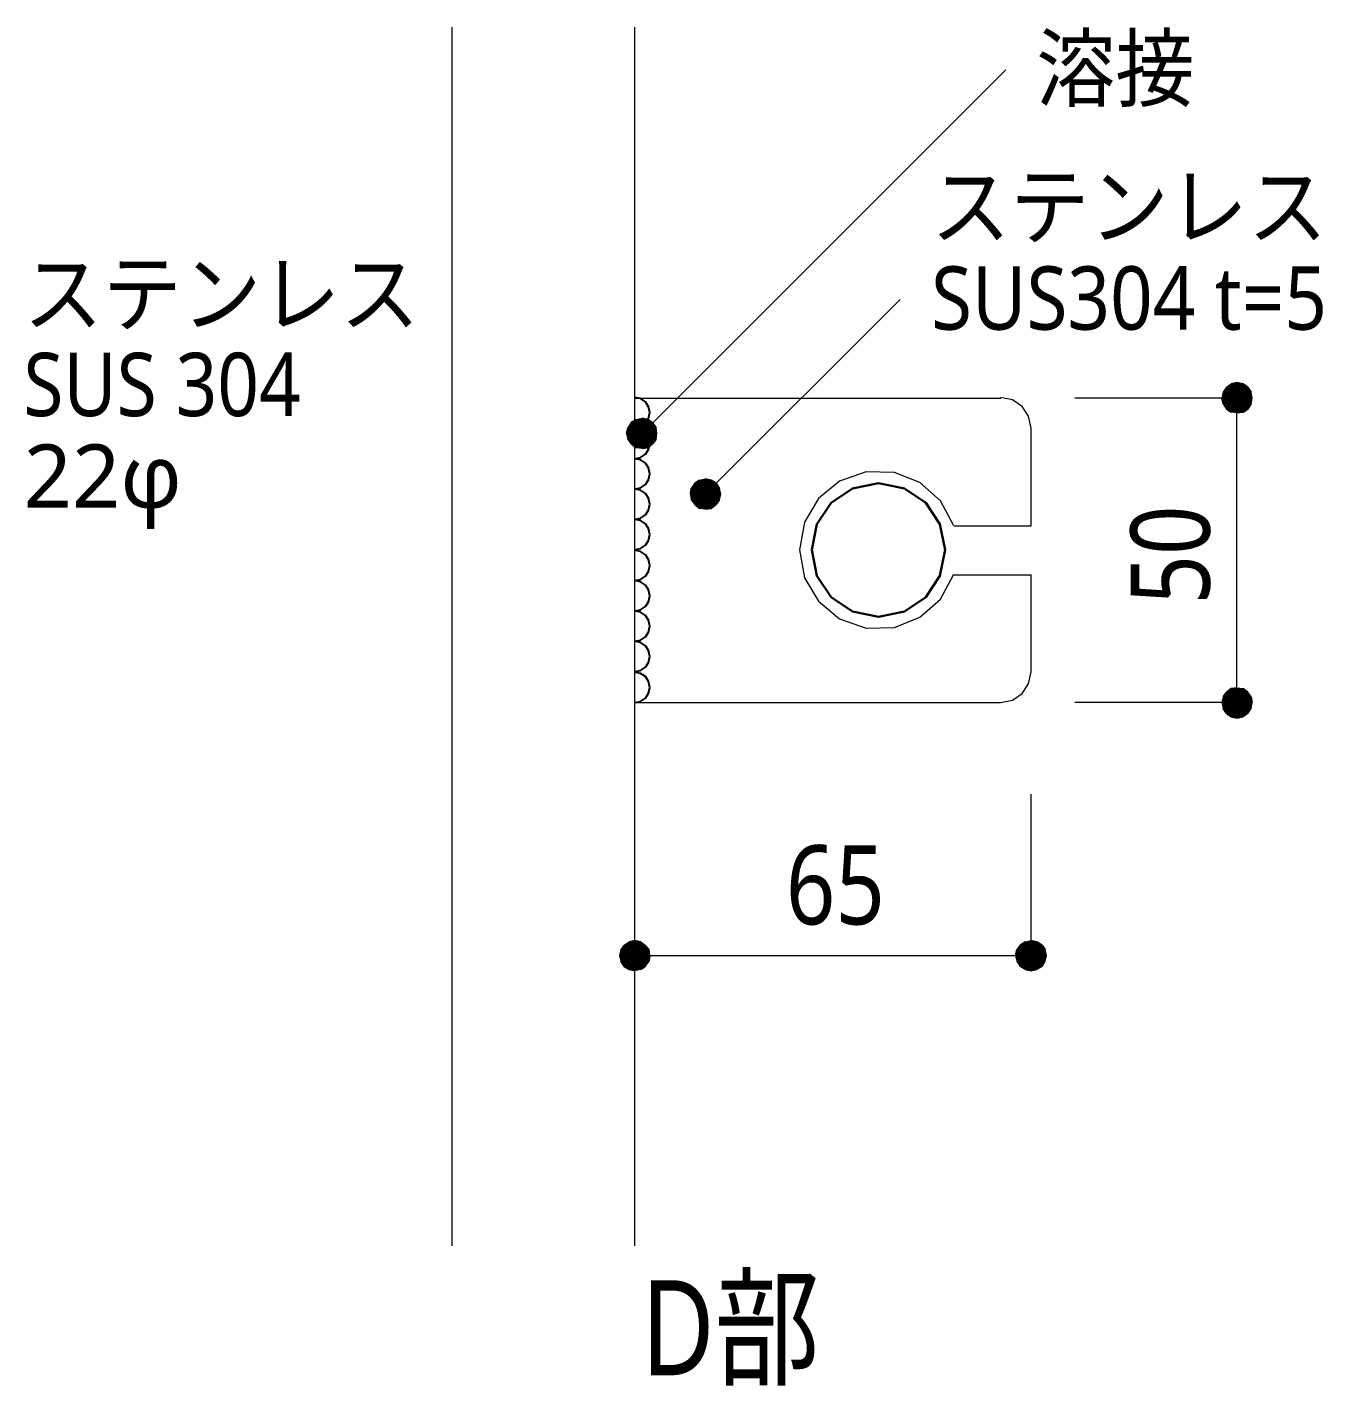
# Model space of a CAD drawing. Header units: millimetres. Extents: x 0 to 420, y 0 to 297.
# Drawn here: x 159.55 to 202.06, y 63.01 to 107.59 of the extents above; entities that cross this region are included whole.
import ezdxf
from ezdxf.enums import TextEntityAlignment as Align

# ---------------------------------------------------------------- set-up
doc = ezdxf.new("R2010")
doc.units = ezdxf.units.MM
doc.styles.add('kst32b', font='NotoSansJP-Variable.ttf')

msp = doc.modelspace()

# ---------------------------------------------------------------- hatches: boundary and pattern name
h = msp.add_hatch(color=7)
h.paths.add_polyline_path([(199.242, 95.927), (199.051, 95.885), (199.242, 95.419), (199.242, 95.927)])
h.paths.add_polyline_path([(199.051, 95.885), (199.242, 95.419), (198.903, 95.779), (199.051, 95.885)])
h.paths.add_polyline_path([(199.242, 95.419), (198.903, 95.779), (198.797, 95.61), (199.242, 95.419)])
for points in [[(199.454, 95.885), (199.242, 95.927), (199.242, 95.419), (199.454, 95.885)], [(179.261, 94.065), (179.366, 93.916), (179.726, 94.255), (179.261, 94.065)], [(181.335, 92.075), (181.462, 91.927), (181.801, 92.266), (181.335, 92.075)], [(199.051, 84.963), (199.242, 84.921), (199.242, 85.429), (199.051, 84.963)], [(179.028, 77.322), (178.985, 77.131), (179.493, 77.131), (179.028, 77.322)], [(192.955, 76.941), (192.998, 77.131), (192.49, 77.131), (192.955, 76.941)]]:
    msp.add_hatch(color=7).paths.add_polyline_path(points)
h = msp.add_hatch(color=7)
h.paths.add_polyline_path([(199.75, 95.419), (199.708, 95.61), (199.242, 95.419), (199.75, 95.419)])
h.paths.add_polyline_path([(199.708, 95.61), (199.242, 95.419), (199.602, 95.779), (199.708, 95.61)])
h.paths.add_polyline_path([(199.242, 95.419), (199.602, 95.779), (199.454, 95.885), (199.242, 95.419)])
h = msp.add_hatch(color=7)
h.paths.add_polyline_path([(198.797, 95.61), (198.755, 95.419), (199.242, 95.419), (198.797, 95.61)])
h.paths.add_polyline_path([(198.755, 95.419), (199.242, 95.419), (198.797, 95.229), (198.755, 95.419)])
h.paths.add_polyline_path([(199.242, 95.419), (198.797, 95.229), (198.903, 95.059), (199.242, 95.419)])
h = msp.add_hatch(color=7)
h.paths.add_polyline_path([(198.903, 95.059), (199.051, 94.954), (199.242, 95.419), (198.903, 95.059)])
h.paths.add_polyline_path([(199.051, 94.954), (199.242, 95.419), (199.242, 94.932), (199.051, 94.954)])
h.paths.add_polyline_path([(199.242, 95.419), (199.242, 94.932), (199.454, 94.954), (199.242, 95.419)])
h = msp.add_hatch(color=7)
h.paths.add_polyline_path([(199.454, 94.954), (199.602, 95.059), (199.242, 95.419), (199.454, 94.954)])
h.paths.add_polyline_path([(199.602, 95.059), (199.242, 95.419), (199.708, 95.229), (199.602, 95.059)])
h.paths.add_polyline_path([(199.242, 95.419), (199.708, 95.229), (199.75, 95.419), (199.242, 95.419)])
h = msp.add_hatch(color=7)
h.paths.add_polyline_path([(179.366, 94.615), (179.261, 94.446), (179.726, 94.255), (179.366, 94.615)])
h.paths.add_polyline_path([(179.261, 94.446), (179.726, 94.255), (179.218, 94.255), (179.261, 94.446)])
h.paths.add_polyline_path([(179.726, 94.255), (179.218, 94.255), (179.261, 94.065), (179.726, 94.255)])
h = msp.add_hatch(color=7)
h.paths.add_polyline_path([(179.917, 94.721), (179.726, 94.763), (179.726, 94.255), (179.917, 94.721)])
h.paths.add_polyline_path([(179.726, 94.763), (179.726, 94.255), (179.536, 94.721), (179.726, 94.763)])
h.paths.add_polyline_path([(179.726, 94.255), (179.536, 94.721), (179.366, 94.615), (179.726, 94.255)])
h = msp.add_hatch(color=7)
h.paths.add_polyline_path([(180.213, 94.255), (180.192, 94.446), (179.726, 94.255), (180.213, 94.255)])
h.paths.add_polyline_path([(180.192, 94.446), (179.726, 94.255), (180.065, 94.615), (180.192, 94.446)])
h.paths.add_polyline_path([(179.726, 94.255), (180.065, 94.615), (179.917, 94.721), (179.726, 94.255)])
h = msp.add_hatch(color=7)
h.paths.add_polyline_path([(179.366, 93.916), (179.536, 93.789), (179.726, 94.255), (179.366, 93.916)])
h.paths.add_polyline_path([(179.536, 93.789), (179.726, 94.255), (179.726, 93.768), (179.536, 93.789)])
h.paths.add_polyline_path([(179.726, 94.255), (179.726, 93.768), (179.917, 93.789), (179.726, 94.255)])
h = msp.add_hatch(color=7)
h.paths.add_polyline_path([(179.917, 93.789), (180.065, 93.916), (179.726, 94.255), (179.917, 93.789)])
h.paths.add_polyline_path([(180.065, 93.916), (179.726, 94.255), (180.192, 94.065), (180.065, 93.916)])
h.paths.add_polyline_path([(179.726, 94.255), (180.192, 94.065), (180.213, 94.255), (179.726, 94.255)])
h = msp.add_hatch(color=7)
h.paths.add_polyline_path([(181.991, 92.731), (181.801, 92.773), (181.801, 92.266), (181.991, 92.731)])
h.paths.add_polyline_path([(181.801, 92.773), (181.801, 92.266), (181.61, 92.731), (181.801, 92.773)])
h.paths.add_polyline_path([(181.801, 92.266), (181.61, 92.731), (181.462, 92.625), (181.801, 92.266)])
h = msp.add_hatch(color=7)
h.paths.add_polyline_path([(181.462, 92.625), (181.335, 92.456), (181.801, 92.266), (181.462, 92.625)])
h.paths.add_polyline_path([(181.335, 92.456), (181.801, 92.266), (181.314, 92.266), (181.335, 92.456)])
h.paths.add_polyline_path([(181.801, 92.266), (181.314, 92.266), (181.335, 92.075), (181.801, 92.266)])
h = msp.add_hatch(color=7)
h.paths.add_polyline_path([(182.309, 92.266), (182.266, 92.456), (181.801, 92.266), (182.309, 92.266)])
h.paths.add_polyline_path([(182.266, 92.456), (181.801, 92.266), (182.16, 92.625), (182.266, 92.456)])
h.paths.add_polyline_path([(181.801, 92.266), (182.16, 92.625), (181.991, 92.731), (181.801, 92.266)])
h = msp.add_hatch(color=7)
h.paths.add_polyline_path([(181.462, 91.927), (181.61, 91.8), (181.801, 92.266), (181.462, 91.927)])
h.paths.add_polyline_path([(181.61, 91.8), (181.801, 92.266), (181.801, 91.779), (181.61, 91.8)])
h.paths.add_polyline_path([(181.801, 92.266), (181.801, 91.779), (181.991, 91.8), (181.801, 92.266)])
h = msp.add_hatch(color=7)
h.paths.add_polyline_path([(181.991, 91.8), (182.16, 91.927), (181.801, 92.266), (181.991, 91.8)])
h.paths.add_polyline_path([(182.16, 91.927), (181.801, 92.266), (182.266, 92.075), (182.16, 91.927)])
h.paths.add_polyline_path([(181.801, 92.266), (182.266, 92.075), (182.309, 92.266), (181.801, 92.266)])
h = msp.add_hatch(color=7)
h.paths.add_polyline_path([(199.051, 85.894), (198.903, 85.767), (199.242, 85.429), (199.051, 85.894)])
h.paths.add_polyline_path([(198.903, 85.767), (199.242, 85.429), (198.797, 85.619), (198.903, 85.767)])
h.paths.add_polyline_path([(199.242, 85.429), (198.797, 85.619), (198.755, 85.429), (199.242, 85.429)])
h = msp.add_hatch(color=7)
h.paths.add_polyline_path([(199.602, 85.767), (199.454, 85.894), (199.242, 85.429), (199.602, 85.767)])
h.paths.add_polyline_path([(199.454, 85.894), (199.242, 85.429), (199.242, 85.915), (199.454, 85.894)])
h.paths.add_polyline_path([(199.242, 85.429), (199.242, 85.915), (199.051, 85.894), (199.242, 85.429)])
h = msp.add_hatch(color=7)
h.paths.add_polyline_path([(199.708, 85.238), (199.75, 85.429), (199.242, 85.429), (199.708, 85.238)])
h.paths.add_polyline_path([(199.75, 85.429), (199.242, 85.429), (199.708, 85.619), (199.75, 85.429)])
h.paths.add_polyline_path([(199.242, 85.429), (199.708, 85.619), (199.602, 85.767), (199.242, 85.429)])
h = msp.add_hatch(color=7)
h.paths.add_polyline_path([(198.755, 85.429), (198.797, 85.238), (199.242, 85.429), (198.755, 85.429)])
h.paths.add_polyline_path([(198.797, 85.238), (199.242, 85.429), (198.903, 85.069), (198.797, 85.238)])
h.paths.add_polyline_path([(199.242, 85.429), (198.903, 85.069), (199.051, 84.963), (199.242, 85.429)])
h = msp.add_hatch(color=7)
h.paths.add_polyline_path([(199.242, 84.921), (199.454, 84.963), (199.242, 85.429), (199.242, 84.921)])
h.paths.add_polyline_path([(199.454, 84.963), (199.242, 85.429), (199.602, 85.069), (199.454, 84.963)])
h.paths.add_polyline_path([(199.242, 85.429), (199.602, 85.069), (199.708, 85.238), (199.242, 85.429)])
h = msp.add_hatch(color=7)
h.paths.add_polyline_path([(179.493, 77.618), (179.303, 77.576), (179.493, 77.131), (179.493, 77.618)])
h.paths.add_polyline_path([(179.303, 77.576), (179.493, 77.131), (179.134, 77.47), (179.303, 77.576)])
h.paths.add_polyline_path([(179.493, 77.131), (179.134, 77.47), (179.028, 77.322), (179.493, 77.131)])
h = msp.add_hatch(color=7)
h.paths.add_polyline_path([(179.959, 77.322), (179.832, 77.47), (179.493, 77.131), (179.959, 77.322)])
h.paths.add_polyline_path([(179.832, 77.47), (179.493, 77.131), (179.684, 77.576), (179.832, 77.47)])
h.paths.add_polyline_path([(179.493, 77.131), (179.684, 77.576), (179.493, 77.618), (179.493, 77.131)])
h = msp.add_hatch(color=7)
h.paths.add_polyline_path([(192.68, 77.576), (192.49, 77.618), (192.49, 77.131), (192.68, 77.576)])
h.paths.add_polyline_path([(192.49, 77.618), (192.49, 77.131), (192.299, 77.576), (192.49, 77.618)])
h.paths.add_polyline_path([(192.49, 77.131), (192.299, 77.576), (192.13, 77.47), (192.49, 77.131)])
h = msp.add_hatch(color=7)
h.paths.add_polyline_path([(192.998, 77.131), (192.955, 77.322), (192.49, 77.131), (192.998, 77.131)])
h.paths.add_polyline_path([(192.955, 77.322), (192.49, 77.131), (192.85, 77.47), (192.955, 77.322)])
h.paths.add_polyline_path([(192.49, 77.131), (192.85, 77.47), (192.68, 77.576), (192.49, 77.131)])
h = msp.add_hatch(color=7)
h.paths.add_polyline_path([(178.985, 77.131), (179.028, 76.941), (179.493, 77.131), (178.985, 77.131)])
h.paths.add_polyline_path([(179.028, 76.941), (179.493, 77.131), (179.134, 76.771), (179.028, 76.941)])
h.paths.add_polyline_path([(179.493, 77.131), (179.134, 76.771), (179.303, 76.666), (179.493, 77.131)])
h = msp.add_hatch(color=7)
h.paths.add_polyline_path([(179.303, 76.666), (179.493, 76.623), (179.493, 77.131), (179.303, 76.666)])
h.paths.add_polyline_path([(179.493, 76.623), (179.493, 77.131), (179.684, 76.666), (179.493, 76.623)])
h.paths.add_polyline_path([(179.493, 77.131), (179.684, 76.666), (179.832, 76.771), (179.493, 77.131)])
h = msp.add_hatch(color=7)
h.paths.add_polyline_path([(179.832, 76.771), (179.959, 76.941), (179.493, 77.131), (179.832, 76.771)])
h.paths.add_polyline_path([(179.959, 76.941), (179.493, 77.131), (179.98, 77.131), (179.959, 76.941)])
h.paths.add_polyline_path([(179.493, 77.131), (179.98, 77.131), (179.959, 77.322), (179.493, 77.131)])
h = msp.add_hatch(color=7)
h.paths.add_polyline_path([(192.13, 77.47), (192.024, 77.322), (192.49, 77.131), (192.13, 77.47)])
h.paths.add_polyline_path([(192.024, 77.322), (192.49, 77.131), (191.982, 77.131), (192.024, 77.322)])
h.paths.add_polyline_path([(192.49, 77.131), (191.982, 77.131), (192.024, 76.941), (192.49, 77.131)])
h = msp.add_hatch(color=7)
h.paths.add_polyline_path([(192.024, 76.941), (192.13, 76.771), (192.49, 77.131), (192.024, 76.941)])
h.paths.add_polyline_path([(192.13, 76.771), (192.49, 77.131), (192.299, 76.666), (192.13, 76.771)])
h.paths.add_polyline_path([(192.49, 77.131), (192.299, 76.666), (192.49, 76.623), (192.49, 77.131)])
h = msp.add_hatch(color=7)
h.paths.add_polyline_path([(192.49, 76.623), (192.68, 76.666), (192.49, 77.131), (192.49, 76.623)])
h.paths.add_polyline_path([(192.68, 76.666), (192.49, 77.131), (192.85, 76.771), (192.68, 76.666)])
h.paths.add_polyline_path([(192.49, 77.131), (192.85, 76.771), (192.955, 76.941), (192.49, 77.131)])

# ---------------------------------------------------------------- linework, layer by layer
at = {"lineweight": 13}
for points in [[(173.482, 107.59), (173.482, 67.606)], [(179.493, 67.606), (179.493, 107.59)], [(179.726, 94.255), (191.664, 106.193)], [(181.801, 92.266), (188.193, 98.658)], [(179.493, 95.419), (191.495, 95.419)], [(192.49, 94.435), (192.411, 94.826), (192.195, 95.146), (191.876, 95.361), (191.484, 95.441)], [(199.242, 85.429), (199.242, 95.419), (193.929, 95.419)], [(189.971, 91.228), (192.49, 91.228), (192.49, 94.425)], [(189.951, 91.232), (189.514, 92.048), (188.841, 92.644), (188.005, 92.975), (187.08, 92.996), (186.206, 92.691), (185.513, 92.119), (185.056, 91.345), (184.891, 90.435), (185.056, 89.524), (185.513, 88.75), (186.206, 88.178), (187.08, 87.873), (188.005, 87.894), (188.841, 88.225), (189.514, 88.821), (189.951, 89.637)], [(189.971, 89.62), (192.49, 89.62)], [(192.49, 86.423), (192.49, 89.62)], [(191.484, 85.429), (191.876, 85.508), (192.195, 85.723), (192.411, 86.043), (192.49, 86.434)], [(179.493, 85.429), (191.495, 85.429)], [(199.242, 85.429), (193.929, 85.429)], [(179.493, 77.131), (192.49, 77.131), (192.49, 82.423)]]:
    msp.add_lwpolyline(points, dxfattribs=at)
at = {"lineweight": 0}
for points in [[(199.051, 95.885), (199.242, 95.419), (198.903, 95.779)], [(199.242, 95.927), (199.051, 95.885), (199.242, 95.419)], [(199.454, 95.885), (199.242, 95.927), (199.242, 95.419)], [(199.242, 95.419), (199.602, 95.779), (199.454, 95.885)], [(198.797, 95.61), (198.755, 95.419), (199.242, 95.419)], [(198.755, 95.419), (199.242, 95.419), (198.797, 95.229)], [(199.242, 95.419), (198.903, 95.779), (198.797, 95.61)], [(199.242, 95.419), (198.797, 95.229), (198.903, 95.059)], [(198.903, 95.059), (199.051, 94.954), (199.242, 95.419)], [(199.051, 94.954), (199.242, 95.419), (199.242, 94.932)], [(199.708, 95.61), (199.242, 95.419), (199.602, 95.779)], [(199.75, 95.419), (199.708, 95.61), (199.242, 95.419)], [(199.242, 95.419), (199.242, 94.932), (199.454, 94.954)], [(199.454, 94.954), (199.602, 95.059), (199.242, 95.419)], [(199.602, 95.059), (199.242, 95.419), (199.708, 95.229)], [(199.242, 95.419), (199.708, 95.229), (199.75, 95.419)], [(179.366, 94.615), (179.261, 94.446), (179.726, 94.255)], [(179.726, 94.255), (179.536, 94.721), (179.366, 94.615)], [(179.726, 94.763), (179.726, 94.255), (179.536, 94.721)], [(179.917, 94.721), (179.726, 94.763), (179.726, 94.255)], [(179.726, 94.255), (180.065, 94.615), (179.917, 94.721)], [(180.192, 94.446), (179.726, 94.255), (180.065, 94.615)], [(179.261, 94.446), (179.726, 94.255), (179.218, 94.255)], [(179.726, 94.255), (179.218, 94.255), (179.261, 94.065)], [(179.261, 94.065), (179.366, 93.916), (179.726, 94.255)], [(179.366, 93.916), (179.536, 93.789), (179.726, 94.255)], [(179.536, 93.789), (179.726, 94.255), (179.726, 93.768)], [(180.213, 94.255), (180.192, 94.446), (179.726, 94.255)], [(179.726, 94.255), (179.726, 93.768), (179.917, 93.789)], [(179.917, 93.789), (180.065, 93.916), (179.726, 94.255)], [(180.065, 93.916), (179.726, 94.255), (180.192, 94.065)], [(179.726, 94.255), (180.192, 94.065), (180.213, 94.255)], [(181.801, 92.773), (181.801, 92.266), (181.61, 92.731)], [(181.991, 92.731), (181.801, 92.773), (181.801, 92.266)], [(181.335, 92.456), (181.801, 92.266), (181.314, 92.266)], [(181.462, 92.625), (181.335, 92.456), (181.801, 92.266)], [(181.801, 92.266), (181.61, 92.731), (181.462, 92.625)], [(181.801, 92.266), (182.16, 92.625), (181.991, 92.731)], [(182.266, 92.456), (181.801, 92.266), (182.16, 92.625)], [(182.309, 92.266), (182.266, 92.456), (181.801, 92.266)], [(181.801, 92.266), (181.314, 92.266), (181.335, 92.075)], [(181.335, 92.075), (181.462, 91.927), (181.801, 92.266)], [(181.462, 91.927), (181.61, 91.8), (181.801, 92.266)], [(181.61, 91.8), (181.801, 92.266), (181.801, 91.779)], [(181.801, 92.266), (181.801, 91.779), (181.991, 91.8)], [(181.991, 91.8), (182.16, 91.927), (181.801, 92.266)], [(182.16, 91.927), (181.801, 92.266), (182.266, 92.075)], [(181.801, 92.266), (182.266, 92.075), (182.309, 92.266)], [(199.242, 85.429), (198.797, 85.619), (198.755, 85.429)], [(198.903, 85.767), (199.242, 85.429), (198.797, 85.619)], [(199.051, 85.894), (198.903, 85.767), (199.242, 85.429)], [(199.242, 85.429), (199.242, 85.915), (199.051, 85.894)], [(199.454, 85.894), (199.242, 85.429), (199.242, 85.915)], [(199.602, 85.767), (199.454, 85.894), (199.242, 85.429)], [(199.242, 85.429), (199.708, 85.619), (199.602, 85.767)], [(199.75, 85.429), (199.242, 85.429), (199.708, 85.619)], [(198.755, 85.429), (198.797, 85.238), (199.242, 85.429)], [(198.797, 85.238), (199.242, 85.429), (198.903, 85.069)], [(199.242, 85.429), (198.903, 85.069), (199.051, 84.963)], [(199.051, 84.963), (199.242, 84.921), (199.242, 85.429)], [(199.242, 84.921), (199.454, 84.963), (199.242, 85.429)], [(199.454, 84.963), (199.242, 85.429), (199.602, 85.069)], [(199.242, 85.429), (199.602, 85.069), (199.708, 85.238)], [(199.708, 85.238), (199.75, 85.429), (199.242, 85.429)], [(179.303, 77.576), (179.493, 77.131), (179.134, 77.47)], [(179.493, 77.618), (179.303, 77.576), (179.493, 77.131)], [(179.493, 77.131), (179.684, 77.576), (179.493, 77.618)], [(179.832, 77.47), (179.493, 77.131), (179.684, 77.576)], [(192.49, 77.131), (192.299, 77.576), (192.13, 77.47)], [(192.49, 77.618), (192.49, 77.131), (192.299, 77.576)], [(192.68, 77.576), (192.49, 77.618), (192.49, 77.131)], [(192.49, 77.131), (192.85, 77.47), (192.68, 77.576)], [(179.028, 77.322), (178.985, 77.131), (179.493, 77.131)], [(178.985, 77.131), (179.028, 76.941), (179.493, 77.131)], [(179.493, 77.131), (179.134, 77.47), (179.028, 77.322)], [(179.028, 76.941), (179.493, 77.131), (179.134, 76.771)], [(179.493, 77.131), (179.134, 76.771), (179.303, 76.666)], [(179.303, 76.666), (179.493, 76.623), (179.493, 77.131)], [(179.959, 77.322), (179.832, 77.47), (179.493, 77.131)], [(179.493, 77.131), (179.98, 77.131), (179.959, 77.322)], [(179.493, 76.623), (179.493, 77.131), (179.684, 76.666)], [(179.493, 77.131), (179.684, 76.666), (179.832, 76.771)], [(179.832, 76.771), (179.959, 76.941), (179.493, 77.131)], [(179.959, 76.941), (179.493, 77.131), (179.98, 77.131)], [(192.024, 77.322), (192.49, 77.131), (191.982, 77.131)], [(192.49, 77.131), (191.982, 77.131), (192.024, 76.941)], [(192.13, 77.47), (192.024, 77.322), (192.49, 77.131)], [(192.024, 76.941), (192.13, 76.771), (192.49, 77.131)], [(192.13, 76.771), (192.49, 77.131), (192.299, 76.666)], [(192.49, 77.131), (192.299, 76.666), (192.49, 76.623)], [(192.955, 77.322), (192.49, 77.131), (192.85, 77.47)], [(192.998, 77.131), (192.955, 77.322), (192.49, 77.131)], [(192.49, 76.623), (192.68, 76.666), (192.49, 77.131)], [(192.68, 76.666), (192.49, 77.131), (192.85, 76.771)], [(192.49, 77.131), (192.85, 76.771), (192.955, 76.941)], [(192.955, 76.941), (192.998, 77.131), (192.49, 77.131)]]:
    msp.add_lwpolyline(points, close=True, dxfattribs=at)
at = {"lineweight": 25}
for points in [[(179.483, 94.446), (179.676, 94.485), (179.834, 94.591), (179.941, 94.749), (179.98, 94.943), (179.941, 95.137), (179.834, 95.295), (179.676, 95.401), (179.483, 95.441)], [(179.483, 93.43), (179.676, 93.469), (179.834, 93.575), (179.941, 93.733), (179.98, 93.927), (179.941, 94.121), (179.834, 94.279), (179.676, 94.385), (179.483, 94.425)], [(179.483, 92.435), (179.676, 92.474), (179.834, 92.581), (179.941, 92.739), (179.98, 92.932), (179.941, 93.126), (179.834, 93.284), (179.676, 93.391), (179.483, 93.43)], [(179.483, 91.44), (179.676, 91.479), (179.834, 91.586), (179.941, 91.744), (179.98, 91.937), (179.941, 92.131), (179.834, 92.289), (179.676, 92.396), (179.483, 92.435)], [(179.483, 90.445), (179.676, 90.484), (179.834, 90.591), (179.941, 90.749), (179.98, 90.943), (179.941, 91.136), (179.834, 91.294), (179.676, 91.401), (179.483, 91.44)], [(179.483, 89.429), (179.676, 89.468), (179.834, 89.575), (179.941, 89.733), (179.98, 89.927), (179.941, 90.12), (179.834, 90.278), (179.676, 90.385), (179.483, 90.424)], [(179.483, 88.434), (179.676, 88.473), (179.834, 88.58), (179.941, 88.738), (179.98, 88.932), (179.941, 89.125), (179.834, 89.283), (179.676, 89.39), (179.483, 89.429)], [(179.483, 87.439), (179.676, 87.479), (179.834, 87.585), (179.941, 87.743), (179.98, 87.937), (179.941, 88.131), (179.834, 88.289), (179.676, 88.395), (179.483, 88.434)], [(179.483, 86.445), (179.676, 86.484), (179.834, 86.59), (179.941, 86.748), (179.98, 86.942), (179.941, 87.136), (179.834, 87.294), (179.676, 87.4), (179.483, 87.439)], [(179.483, 85.429), (179.676, 85.468), (179.834, 85.574), (179.941, 85.732), (179.98, 85.926), (179.941, 86.12), (179.834, 86.278), (179.676, 86.384), (179.483, 86.423)]]:
    msp.add_lwpolyline(points, dxfattribs=at)
at = {"lineweight": 30}
msp.add_lwpolyline([(189.675, 90.435), (189.502, 91.287), (189.033, 91.984), (188.337, 92.453), (187.484, 92.625), (186.631, 92.453), (185.935, 91.984), (185.465, 91.287), (185.293, 90.435), (185.465, 89.582), (185.935, 88.885), (186.631, 88.416), (187.484, 88.244), (188.337, 88.416), (189.033, 88.885), (189.502, 89.582)], close=True, dxfattribs=at)

# ---------------------------------------------------------------- texts
at = {"style": 'kst32b'}
for s, height, p, p2 in [('溶接', 2.0791, (192.659, 105.198), (197.857, 105.198)), ('ステンレス', 2.0791, (189.209, 100.669), (202.203, 100.669)), ('ステンレス', 2.0791, (159.427, 97.811), (172.422, 97.811)), ('SUS304 t=5', 2.0791, (189.209, 97.663), (202.203, 97.663)), ('SUS 304', 2.0791, (159.427, 94.827), (168.524, 94.827)), ('22φ', 2.0791, (159.427, 91.821), (164.625, 91.821)), ('50', 2.5989, (198.353, 88.646), (198.353, 91.895)), ('65', 2.5989, (184.446, 78.147), (187.695, 78.147)), ('D部', 3.1187, (179.705, 63.352), (185.553, 63.352))]:
    msp.add_text(s, height=height, dxfattribs=at).set_placement(p, p2, align=Align.FIT)

doc.saveas('drawing.dxf')
